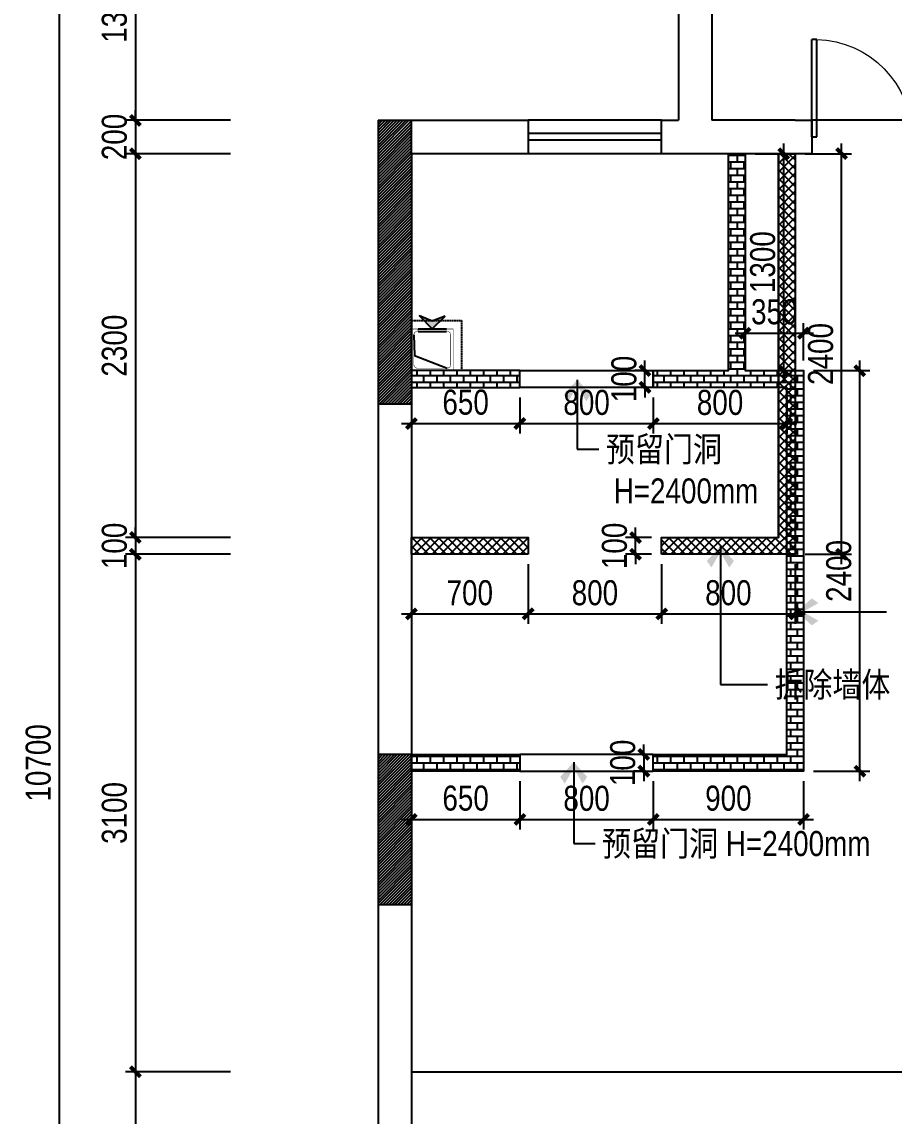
# Model space of a CAD drawing. Extents: x 160245 to 405305, y -111140 to 232735.
# Drawn here: x 332191 to 337419, y -757 to 5799 of the extents above; entities that cross this region are included whole.
import ezdxf

# ---------------------------------------------------------------- set-up
doc = ezdxf.new("R2010")
doc.units = 0
doc.header["$LTSCALE"] = 10
doc.header["$MEASUREMENT"] = 0
doc.linetypes.add('DASH', pattern=[0.35, 0.25, -0.1])
doc.linetypes.add('HIDDEN', pattern=[0.375, 0.25, -0.125])
doc.layers.get('Defpoints').update_dxf_attribs({"color": 229})
for name, color, linetype in [('Door 门', 107, 'Continuous'), ('P-N wall 新建隔墙2', 241, 'Continuous'), ('P-O wall 原始墙体', 245, 'Continuous'), ('P-O wall 拆除墙体', 245, 'Continuous'), ('P-o 原建筑尺寸', 8, 'Continuous'), ('P-Stair 楼梯（原建筑设备）', 159, 'Continuous'), ('屋面', 37, 'Continuous')]:
    doc.layers.add(name, color=color, linetype=linetype)
doc.styles.add('PDC DIM', font='PMingLiU-ExtB.ttf', dxfattribs={"width": 0.85})
doc.dimstyles.new('PDC-A2', dxfattribs={"dimscale": 0, "dimtxt": 2.5, "dimasz": 1, "dimexe": 1, "dimexo": 1, "dimgap": 0.7, "dimtad": 1, "dimdec": 0, "dimtxsty": 'PDC DIM', "dimblk": 'ARCHTICK', "dimcen": 1, "dimdle": 1, "dimclrd": 8, "dimclre": 8, "dimclrt": 9, "dimadec": 0, "dimazin": 0, "dimtfac": 1, "dimtdec": 0, "dimtix": 1, "dimtmove": 2, "dimatfit": 3, "dimldrblk": 'PDC A2 T R', "dimfxl": 10, "dimfxlon": 1, "dimarcsym": 0})
pattern_1 = [(45, (123409.743, 0), (-8.8388348, 8.8388348), [])]

# ---------------------------------------------------------------- blocks, each defined once
blk = doc.blocks.new('A$C7BB304D7')
blk.add_hatch(color=256).paths.add_polyline_path([(126.5, 77.4), (203.8, 0.2), (126.3, 31.7), (49.1, 0)])
at = {"linetype": 'DASH', "ltscale": 0.5}
for p, q in [((1.5, 330.2), (1.5, 30.2)), ((301.5, 330.2), (1.5, 330.2)), ((301.5, 30.2), (301.5, 330.2)), ((1.5, 30.2), (301.5, 30.2))]:
    blk.add_line(p, q, dxfattribs=at)
for p, q in [((41.5, 95.2), (211.5, 95.2)), ((41.5, 80.2), (211.5, 80.2))]:
    blk.add_line(p, q)
at = {"const_width": 3}
blk.add_lwpolyline([(1.5, 80.2), (1.5, 330.2), (251.5, 330.2), (251.5, 80.2), (211.5, 80.2), (211.5, 95.2), (216.5, 95.2, 0.414214), (236.5, 115.2), (236.5, 295.2, 0.414214), (216.5, 315.2), (36.5, 315.2, 0.414214), (16.5, 295.2), (16.5, 115.2, 0.414214), (36.5, 95.2), (41.5, 95.2), (41.5, 80.2)], format="xyb", close=True, dxfattribs=at)
blk.add_lwpolyline([(16.5, 115.2), (19.3, 239.2), (216.5, 315.2)])
blk.add_lwpolyline([(203.8, 2.9), (126.3, 34.4), (49.1, 2.7), (126.5, 80.2)], close=True)
blk = doc.blocks.new('$DorLib2D$00000002')
for p, q in [((-0.5, 0), (-0.5, 0.4875)), ((-0.475, 0.4875), (-0.5, 0.4875)), ((-0.475, 0), (-0.475, 0.4875)), ((0.475, 0), (0.475, 0.4875)), ((0.475, 0.4875), (0.5, 0.4875)), ((0.5, 0), (0.5, 0.4875)), ((-0.5, 0), (-0.475, 0)), ((0.5, 0), (0.475, 0))]:
    blk.add_line(p, q)
at = {"lineweight": 13}
for centre, start, end in [((-0.4875, 0), 0, 88.5307), ((0.4875, 0), 91.4693, 180)]:
    blk.add_arc(centre, 0.4875, start, end, dxfattribs=at)
blk = doc.blocks.new('_ArchTick')
at = {"color": 0, "linetype": 'ByBlock', "const_width": 0.4}
blk.add_lwpolyline([(-0.5, -0.5), (0.5, 0.5)], dxfattribs=at)
blk = doc.blocks.new('*D1824')
at = {"layer": 'Defpoints', "color": 0, "transparency": 16777216}
for p in [(333502, 6509.4), (332871.2, 5209.4), (333502, 5209.4)]:
    blk.add_point(p, dxfattribs=at)
at = {"layer": 'P-o 原建筑尺寸', "color": 8, "lineweight": -2, "transparency": 16777216}
for p, q in [((332871.2, 6569.4), (332871.2, 5149.4)), ((333442, 6509.4), (332811.2, 6509.4)), ((333442, 5209.4), (332811.2, 5209.4))]:
    blk.add_line(p, q, dxfattribs=at)
at = {"layer": 'P-o 原建筑尺寸', "color": 8, "lineweight": -2, "transparency": 16777216, "xscale": 60, "yscale": 60, "zscale": 60}
for p, rotation in [((332871.2, 6509.4), 90), ((332871.2, 5209.4), 270)]:
    blk.add_blockref('_ArchTick', p, dxfattribs=dict(at, rotation=rotation))
at = {"layer": 'P-o 原建筑尺寸', "color": 9, "transparency": 16777216, "insert": (332745.7, 5859.4), "char_height": 150, "attachment_point": 5, "rotation": 90, "style": 'PDC DIM'}
blk.add_mtext('1300', dxfattribs=at)
blk = doc.blocks.new('PDC A2 T R')
at = {"color": 0, "linetype": 'ByBlock'}
blk.add_line((0, 0), (-2, 0), dxfattribs=at)
for points in [[(-2.15, 0.89), (-1.49, 1.35), (-0.6, 0), (0, 0)], [(-2.15, -0.89), (-1.49, -1.35), (-0.6, 0), (0, 0)]]:
    blk.add_solid(points, dxfattribs=at)
blk = doc.blocks.new('*D1825')
at = {"layer": 'Defpoints', "color": 0, "transparency": 16777216}
for p in [(333502, 5009.4), (332871.2, 2709.4), (333502, 2709.4)]:
    blk.add_point(p, dxfattribs=at)
at = {"layer": 'P-o 原建筑尺寸', "color": 8, "lineweight": -2, "transparency": 16777216}
for p, q in [((332871.2, 5069.4), (332871.2, 2649.4)), ((333442, 5009.4), (332811.2, 5009.4)), ((333442, 2709.4), (332811.2, 2709.4))]:
    blk.add_line(p, q, dxfattribs=at)
at = {"layer": 'P-o 原建筑尺寸', "color": 8, "lineweight": -2, "transparency": 16777216, "xscale": 60, "yscale": 60, "zscale": 60}
for p, rotation in [((332871.2, 5009.4), 90), ((332871.2, 2709.4), 270)]:
    blk.add_blockref('_ArchTick', p, dxfattribs=dict(at, rotation=rotation))
at = {"layer": 'P-o 原建筑尺寸', "color": 9, "transparency": 16777216, "insert": (332745.7, 3859.4), "char_height": 150, "attachment_point": 5, "rotation": 90, "style": 'PDC DIM'}
blk.add_mtext('2300', dxfattribs=at)
blk = doc.blocks.new('*D1826')
at = {"layer": 'Defpoints', "color": 0, "transparency": 16777216}
for p in [(333502, 2709.4), (332871.2, 2609.4), (333502, 2609.4)]:
    blk.add_point(p, dxfattribs=at)
at = {"layer": 'P-o 原建筑尺寸', "color": 8, "lineweight": -2, "transparency": 16777216}
for p, q in [((332871.2, 2709.4), (332871.2, 2769.4)), ((333442, 2709.4), (332811.2, 2709.4)), ((332871.2, 2709.4), (332871.2, 2609.4)), ((333442, 2609.4), (332811.2, 2609.4)), ((332871.2, 2609.4), (332871.2, 2549.4))]:
    blk.add_line(p, q, dxfattribs=at)
at = {"layer": 'P-o 原建筑尺寸', "color": 8, "lineweight": -2, "transparency": 16777216, "xscale": 60, "yscale": 60, "zscale": 60}
for p, rotation in [((332871.2, 2709.4), 270), ((332871.2, 2609.4), 90)]:
    blk.add_blockref('_ArchTick', p, dxfattribs=dict(at, rotation=rotation))
at = {"layer": 'P-o 原建筑尺寸', "color": 9, "transparency": 16777216, "insert": (332745.7, 2659.4), "char_height": 150, "attachment_point": 5, "rotation": 90, "style": 'PDC DIM'}
blk.add_mtext('100', dxfattribs=at)
blk = doc.blocks.new('*D1827')
at = {"layer": 'Defpoints', "color": 0, "transparency": 16777216}
for p in [(333502, 2609.4), (332871.2, -490.6), (333502, -490.6)]:
    blk.add_point(p, dxfattribs=at)
at = {"layer": 'P-o 原建筑尺寸', "color": 8, "lineweight": -2, "transparency": 16777216}
for p, q in [((332871.2, 2669.4), (332871.2, -550.6)), ((333442, 2609.4), (332811.2, 2609.4)), ((333442, -490.6), (332811.2, -490.6))]:
    blk.add_line(p, q, dxfattribs=at)
at = {"layer": 'P-o 原建筑尺寸', "color": 8, "lineweight": -2, "transparency": 16777216, "xscale": 60, "yscale": 60, "zscale": 60}
for p, rotation in [((332871.2, 2609.4), 90), ((332871.2, -490.6), 270)]:
    blk.add_blockref('_ArchTick', p, dxfattribs=dict(at, rotation=rotation))
at = {"layer": 'P-o 原建筑尺寸', "color": 9, "transparency": 16777216, "insert": (332745.7, 1059.4), "char_height": 150, "attachment_point": 5, "rotation": 90, "style": 'PDC DIM'}
blk.add_mtext('3100', dxfattribs=at)
blk = doc.blocks.new('*D1828')
at = {"layer": 'Defpoints', "color": 0, "transparency": 16777216}
for p in [(333502, -490.6), (332871.2, -2990.6), (333502, -2990.6)]:
    blk.add_point(p, dxfattribs=at)
at = {"layer": 'P-o 原建筑尺寸', "color": 8, "lineweight": -2, "transparency": 16777216}
for p, q in [((332871.2, -430.6), (332871.2, -3050.6)), ((333442, -490.6), (332811.2, -490.6)), ((333442, -2990.6), (332811.2, -2990.6))]:
    blk.add_line(p, q, dxfattribs=at)
at = {"layer": 'P-o 原建筑尺寸', "color": 8, "lineweight": -2, "transparency": 16777216, "xscale": 60, "yscale": 60, "zscale": 60}
for p, rotation in [((332871.2, -490.6), 90), ((332871.2, -2990.6), 270)]:
    blk.add_blockref('_ArchTick', p, dxfattribs=dict(at, rotation=rotation))
at = {"layer": 'P-o 原建筑尺寸', "color": 9, "transparency": 16777216, "insert": (332744.2, -1740.6), "char_height": 150, "attachment_point": 5, "rotation": 90, "style": 'PDC DIM'}
blk.add_mtext('2500', dxfattribs=at)
blk = doc.blocks.new('*D1832')
at = {"layer": 'Defpoints', "color": 0, "transparency": 16777216}
for p in [(333502, 6709.4), (332414.7, -3990.6), (333502, -3990.6)]:
    blk.add_point(p, dxfattribs=at)
at = {"layer": 'P-o 原建筑尺寸', "color": 8, "lineweight": -2, "transparency": 16777216}
for p, q in [((332414.7, 6769.4), (332414.7, -4050.6)), ((333014.7, 6709.4), (332354.7, 6709.4)), ((333014.7, -3990.6), (332354.7, -3990.6))]:
    blk.add_line(p, q, dxfattribs=at)
at = {"layer": 'P-o 原建筑尺寸', "color": 8, "lineweight": -2, "transparency": 16777216, "xscale": 60, "yscale": 60, "zscale": 60}
for p, rotation in [((332414.7, 6709.4), 90), ((332414.7, -3990.6), 270)]:
    blk.add_blockref('_ArchTick', p, dxfattribs=dict(at, rotation=rotation))
at = {"layer": 'P-o 原建筑尺寸', "color": 9, "transparency": 16777216, "insert": (332289.2, 1359.4), "char_height": 150, "attachment_point": 5, "rotation": 90, "style": 'PDC DIM'}
blk.add_mtext('10700', dxfattribs=at)
blk = doc.blocks.new('*D1875')
at = {"layer": 'Defpoints', "color": 0, "transparency": 16777216}
for p in [(333502, 5209.4), (332871.2, 5009.4), (333502, 5009.4)]:
    blk.add_point(p, dxfattribs=at)
at = {"layer": 'P-o 原建筑尺寸', "color": 8, "lineweight": -2, "transparency": 16777216}
for p, q in [((332871.2, 5209.4), (332871.2, 5269.4)), ((333442, 5209.4), (332811.2, 5209.4)), ((332871.2, 5209.4), (332871.2, 5009.4)), ((333442, 5009.4), (332811.2, 5009.4)), ((332871.2, 5009.4), (332871.2, 4949.4))]:
    blk.add_line(p, q, dxfattribs=at)
at = {"layer": 'P-o 原建筑尺寸', "color": 8, "lineweight": -2, "transparency": 16777216, "xscale": 60, "yscale": 60, "zscale": 60}
for p, rotation in [((332871.2, 5209.4), 270), ((332871.2, 5009.4), 90)]:
    blk.add_blockref('_ArchTick', p, dxfattribs=dict(at, rotation=rotation))
at = {"layer": 'P-o 原建筑尺寸', "color": 9, "transparency": 16777216, "insert": (332745.7, 5109.4), "char_height": 150, "attachment_point": 5, "rotation": 90, "style": 'PDC DIM'}
blk.add_mtext('200', dxfattribs=at)
blk = doc.blocks.new('*D1967')
at = {"layer": 'Defpoints', "color": 0, "transparency": 16777216}
for p in [(334525.4, 2609.4), (335225.4, 2609.4), (335225.4, 2252.4)]:
    blk.add_point(p, dxfattribs=at)
at = {"layer": 'P-O wall 拆除墙体', "color": 8, "lineweight": -2, "transparency": 16777216}
for p, q in [((334525.4, 2549.4), (334525.4, 2192.4)), ((335225.4, 2549.4), (335225.4, 2192.4)), ((334465.4, 2252.4), (335285.4, 2252.4))]:
    blk.add_line(p, q, dxfattribs=at)
at = {"layer": 'P-O wall 拆除墙体', "color": 8, "lineweight": -2, "transparency": 16777216, "xscale": 60.00000000000001, "yscale": 60.00000000000001, "zscale": 60.00000000000001, "rotation": 180}
blk.add_blockref('_ArchTick', (334525.4, 2252.4), dxfattribs=at)
at = {"layer": 'P-O wall 拆除墙体', "color": 8, "lineweight": -2, "transparency": 16777216, "xscale": 60.00000000000001, "yscale": 60.00000000000001, "zscale": 60.00000000000001}
blk.add_blockref('_ArchTick', (335225.4, 2252.4), dxfattribs=at)
at = {"layer": 'P-O wall 拆除墙体', "color": 9, "transparency": 16777216, "insert": (334875.4, 2377.9), "char_height": 150, "attachment_point": 5, "style": 'PDC DIM'}
blk.add_mtext('700', dxfattribs=at)
blk = doc.blocks.new('*D1968')
at = {"layer": 'Defpoints', "color": 0, "transparency": 16777216}
for p in [(335225.4, 2609.4), (336025.4, 2609.4), (336025.4, 2252.4)]:
    blk.add_point(p, dxfattribs=at)
at = {"layer": 'P-O wall 拆除墙体', "color": 8, "lineweight": -2, "transparency": 16777216}
for p, q in [((335225.4, 2549.4), (335225.4, 2192.4)), ((336025.4, 2549.4), (336025.4, 2192.4)), ((335165.4, 2252.4), (336085.4, 2252.4))]:
    blk.add_line(p, q, dxfattribs=at)
at = {"layer": 'P-O wall 拆除墙体', "color": 8, "lineweight": -2, "transparency": 16777216, "xscale": 60.00000000000001, "yscale": 60.00000000000001, "zscale": 60.00000000000001, "rotation": 180}
blk.add_blockref('_ArchTick', (335225.4, 2252.4), dxfattribs=at)
at = {"layer": 'P-O wall 拆除墙体', "color": 8, "lineweight": -2, "transparency": 16777216, "xscale": 60.00000000000001, "yscale": 60.00000000000001, "zscale": 60.00000000000001}
blk.add_blockref('_ArchTick', (336025.4, 2252.4), dxfattribs=at)
at = {"layer": 'P-O wall 拆除墙体', "color": 9, "transparency": 16777216, "insert": (335625.4, 2377.9), "char_height": 150, "attachment_point": 5, "style": 'PDC DIM'}
blk.add_mtext('800', dxfattribs=at)
blk = doc.blocks.new('*D1969')
at = {"layer": 'Defpoints', "color": 0, "transparency": 16777216}
for p in [(336025.4, 2609.4), (336825.4, 2609.4), (336825.4, 2252.4)]:
    blk.add_point(p, dxfattribs=at)
at = {"layer": 'P-O wall 拆除墙体', "color": 8, "lineweight": -2, "transparency": 16777216}
for p, q in [((336025.4, 2549.4), (336025.4, 2192.4)), ((336825.4, 2549.4), (336825.4, 2192.4)), ((335965.4, 2252.4), (336885.4, 2252.4))]:
    blk.add_line(p, q, dxfattribs=at)
at = {"layer": 'P-O wall 拆除墙体', "color": 8, "lineweight": -2, "transparency": 16777216, "xscale": 60.00000000000001, "yscale": 60.00000000000001, "zscale": 60.00000000000001, "rotation": 180}
blk.add_blockref('_ArchTick', (336025.4, 2252.4), dxfattribs=at)
at = {"layer": 'P-O wall 拆除墙体', "color": 8, "lineweight": -2, "transparency": 16777216, "xscale": 60.00000000000001, "yscale": 60.00000000000001, "zscale": 60.00000000000001}
blk.add_blockref('_ArchTick', (336825.4, 2252.4), dxfattribs=at)
at = {"layer": 'P-O wall 拆除墙体', "color": 9, "transparency": 16777216, "insert": (336425.4, 2377.9), "char_height": 150, "attachment_point": 5, "style": 'PDC DIM'}
blk.add_mtext('800', dxfattribs=at)
blk = doc.blocks.new('*D1970')
at = {"layer": 'Defpoints', "color": 0, "transparency": 16777216}
for p in [(336825.4, 5009.4), (337104.1, 5009.4), (336825.4, 2609.4)]:
    blk.add_point(p, dxfattribs=at)
at = {"layer": 'P-O wall 拆除墙体', "color": 8, "lineweight": -2, "transparency": 16777216}
for p, q in [((337104.1, 2549.4), (337104.1, 5069.4)), ((336885.4, 5009.4), (337164.1, 5009.4)), ((336885.4, 2609.4), (337164.1, 2609.4))]:
    blk.add_line(p, q, dxfattribs=at)
at = {"layer": 'P-O wall 拆除墙体', "color": 8, "lineweight": -2, "transparency": 16777216, "xscale": 60.00000000000001, "yscale": 60.00000000000001, "zscale": 60.00000000000001}
for p, rotation in [((337104.1, 5009.4), 90), ((337104.1, 2609.4), 270)]:
    blk.add_blockref('_ArchTick', p, dxfattribs=dict(at, rotation=rotation))
at = {"layer": 'P-O wall 拆除墙体', "color": 9, "transparency": 16777216, "insert": (336978.6, 3809.4), "char_height": 150, "attachment_point": 5, "rotation": 90, "style": 'PDC DIM'}
blk.add_mtext('2400', dxfattribs=at)
blk = doc.blocks.new('*D1971')
at = {"layer": 'Defpoints', "color": 0, "transparency": 16777216}
for p in [(335868.4, 2709.4), (336025.4, 2709.4), (336025.4, 2609.4)]:
    blk.add_point(p, dxfattribs=at)
at = {"layer": 'P-O wall 拆除墙体', "color": 8, "lineweight": -2, "transparency": 16777216}
for p, q in [((335868.4, 2709.4), (335868.4, 2769.4)), ((335965.4, 2709.4), (335808.4, 2709.4)), ((335868.4, 2609.4), (335868.4, 2709.4)), ((335965.4, 2609.4), (335808.4, 2609.4)), ((335868.4, 2609.4), (335868.4, 2549.4))]:
    blk.add_line(p, q, dxfattribs=at)
at = {"layer": 'P-O wall 拆除墙体', "color": 8, "lineweight": -2, "transparency": 16777216, "xscale": 60.00000000000001, "yscale": 60.00000000000001, "zscale": 60.00000000000001}
for p, rotation in [((335868.4, 2709.4), 270), ((335868.4, 2609.4), 90)]:
    blk.add_blockref('_ArchTick', p, dxfattribs=dict(at, rotation=rotation))
at = {"layer": 'P-O wall 拆除墙体', "color": 9, "transparency": 16777216, "insert": (335742.9, 2659.4), "char_height": 150, "attachment_point": 5, "rotation": 90, "style": 'PDC DIM'}
blk.add_mtext('100', dxfattribs=at)
blk = doc.blocks.new('*D2053')
at = {"layer": 'Defpoints', "color": 0, "transparency": 16777216}
for p in [(334525.4, 1309.4), (335175.4, 1309.4), (335175.4, 1020.7)]:
    blk.add_point(p, dxfattribs=at)
at = {"layer": 'P-N wall 新建隔墙2', "color": 8, "lineweight": -2, "transparency": 16777216}
for p, q in [((334525.4, 1249.4), (334525.4, 960.7)), ((335175.4, 1249.4), (335175.4, 960.7)), ((334465.4, 1020.7), (335235.4, 1020.7))]:
    blk.add_line(p, q, dxfattribs=at)
at = {"layer": 'P-N wall 新建隔墙2', "color": 8, "lineweight": -2, "transparency": 16777216, "xscale": 60.00000000000001, "yscale": 60.00000000000001, "zscale": 60.00000000000001, "rotation": 180}
blk.add_blockref('_ArchTick', (334525.4, 1020.7), dxfattribs=at)
at = {"layer": 'P-N wall 新建隔墙2', "color": 8, "lineweight": -2, "transparency": 16777216, "xscale": 60.00000000000001, "yscale": 60.00000000000001, "zscale": 60.00000000000001}
blk.add_blockref('_ArchTick', (335175.4, 1020.7), dxfattribs=at)
at = {"layer": 'P-N wall 新建隔墙2', "color": 9, "transparency": 16777216, "insert": (334850.4, 1147.6), "char_height": 150, "attachment_point": 5, "style": 'PDC DIM'}
blk.add_mtext('650', dxfattribs=at)
blk = doc.blocks.new('*D2054')
at = {"layer": 'Defpoints', "color": 0, "transparency": 16777216}
for p in [(335175.4, 1309.4), (335975.4, 1309.4), (335975.4, 1020.7)]:
    blk.add_point(p, dxfattribs=at)
at = {"layer": 'P-N wall 新建隔墙2', "color": 8, "lineweight": -2, "transparency": 16777216}
for p, q in [((335175.4, 1249.4), (335175.4, 960.7)), ((335975.4, 1249.4), (335975.4, 960.7)), ((335115.4, 1020.7), (336035.4, 1020.7))]:
    blk.add_line(p, q, dxfattribs=at)
at = {"layer": 'P-N wall 新建隔墙2', "color": 8, "lineweight": -2, "transparency": 16777216, "xscale": 60.00000000000001, "yscale": 60.00000000000001, "zscale": 60.00000000000001, "rotation": 180}
blk.add_blockref('_ArchTick', (335175.4, 1020.7), dxfattribs=at)
at = {"layer": 'P-N wall 新建隔墙2', "color": 8, "lineweight": -2, "transparency": 16777216, "xscale": 60.00000000000001, "yscale": 60.00000000000001, "zscale": 60.00000000000001}
blk.add_blockref('_ArchTick', (335975.4, 1020.7), dxfattribs=at)
at = {"layer": 'P-N wall 新建隔墙2', "color": 9, "transparency": 16777216, "insert": (335575.4, 1146.2), "char_height": 150, "attachment_point": 5, "style": 'PDC DIM'}
blk.add_mtext('800', dxfattribs=at)
blk = doc.blocks.new('*D2055')
at = {"layer": 'Defpoints', "color": 0, "transparency": 16777216}
for p in [(335975.4, 1309.4), (336875.4, 1309.4), (336875.4, 1020.7)]:
    blk.add_point(p, dxfattribs=at)
at = {"layer": 'P-N wall 新建隔墙2', "color": 8, "lineweight": -2, "transparency": 16777216}
for p, q in [((335975.4, 1249.4), (335975.4, 960.7)), ((336875.4, 1249.4), (336875.4, 960.7)), ((335915.4, 1020.7), (336935.4, 1020.7))]:
    blk.add_line(p, q, dxfattribs=at)
at = {"layer": 'P-N wall 新建隔墙2', "color": 8, "lineweight": -2, "transparency": 16777216, "xscale": 60.00000000000001, "yscale": 60.00000000000001, "zscale": 60.00000000000001, "rotation": 180}
blk.add_blockref('_ArchTick', (335975.4, 1020.7), dxfattribs=at)
at = {"layer": 'P-N wall 新建隔墙2', "color": 8, "lineweight": -2, "transparency": 16777216, "xscale": 60.00000000000001, "yscale": 60.00000000000001, "zscale": 60.00000000000001}
blk.add_blockref('_ArchTick', (336875.4, 1020.7), dxfattribs=at)
at = {"layer": 'P-N wall 新建隔墙2', "color": 9, "transparency": 16777216, "insert": (336425.4, 1147.2), "char_height": 150, "attachment_point": 5, "style": 'PDC DIM'}
blk.add_mtext('900', dxfattribs=at)
blk = doc.blocks.new('*D2056')
at = {"layer": 'Defpoints', "color": 0, "transparency": 16777216}
for p in [(336875.4, 3709.4), (337213, 3709.4), (336875.4, 1309.4)]:
    blk.add_point(p, dxfattribs=at)
at = {"layer": 'P-N wall 新建隔墙2', "color": 8, "lineweight": -2, "transparency": 16777216}
for p, q in [((337213, 1249.4), (337213, 3769.4)), ((336935.4, 3709.4), (337273, 3709.4)), ((336935.4, 1309.4), (337273, 1309.4))]:
    blk.add_line(p, q, dxfattribs=at)
at = {"layer": 'P-N wall 新建隔墙2', "color": 8, "lineweight": -2, "transparency": 16777216, "xscale": 60.00000000000001, "yscale": 60.00000000000001, "zscale": 60.00000000000001}
for p, rotation in [((337213, 3709.4), 90), ((337213, 1309.4), 270)]:
    blk.add_blockref('_ArchTick', p, dxfattribs=dict(at, rotation=rotation))
at = {"layer": 'P-N wall 新建隔墙2', "color": 9, "transparency": 16777216, "insert": (337087.5, 2509.4), "char_height": 150, "attachment_point": 5, "rotation": 90, "style": 'PDC DIM'}
blk.add_mtext('2400', dxfattribs=at)
blk = doc.blocks.new('*D2057')
at = {"layer": 'Defpoints', "color": 0, "transparency": 16777216}
for p in [(335975.4, 1409.4), (335918.1, 1309.4), (335975.4, 1309.4)]:
    blk.add_point(p, dxfattribs=at)
at = {"layer": 'P-N wall 新建隔墙2', "color": 8, "lineweight": -2, "transparency": 16777216}
for p, q in [((335918.1, 1409.4), (335918.1, 1469.4)), ((335918.1, 1409.4), (335858.1, 1409.4)), ((335918.1, 1409.4), (335918.1, 1309.4)), ((335918.1, 1309.4), (335858.1, 1309.4)), ((335918.1, 1309.4), (335918.1, 1249.4))]:
    blk.add_line(p, q, dxfattribs=at)
at = {"layer": 'P-N wall 新建隔墙2', "color": 8, "lineweight": -2, "transparency": 16777216, "xscale": 60.00000000000001, "yscale": 60.00000000000001, "zscale": 60.00000000000001}
for p, rotation in [((335918.1, 1409.4), 270), ((335918.1, 1309.4), 90)]:
    blk.add_blockref('_ArchTick', p, dxfattribs=dict(at, rotation=rotation))
at = {"layer": 'P-N wall 新建隔墙2', "color": 9, "transparency": 16777216, "insert": (335792.6, 1359.4), "char_height": 150, "attachment_point": 5, "rotation": 90, "style": 'PDC DIM'}
blk.add_mtext('100', dxfattribs=at)
blk = doc.blocks.new('*D2058')
at = {"layer": 'Defpoints', "color": 0, "transparency": 16777216}
for p in [(334525.4, 3609.4), (335175.4, 3609.4), (335175.4, 3392.7)]:
    blk.add_point(p, dxfattribs=at)
at = {"layer": 'P-N wall 新建隔墙2', "color": 8, "lineweight": -2, "transparency": 16777216}
for p, q in [((334525.4, 3549.4), (334525.4, 3332.7)), ((335175.4, 3549.4), (335175.4, 3332.7)), ((334465.4, 3392.7), (335235.4, 3392.7))]:
    blk.add_line(p, q, dxfattribs=at)
at = {"layer": 'P-N wall 新建隔墙2', "color": 8, "lineweight": -2, "transparency": 16777216, "xscale": 60.00000000000001, "yscale": 60.00000000000001, "zscale": 60.00000000000001, "rotation": 180}
blk.add_blockref('_ArchTick', (334525.4, 3392.7), dxfattribs=at)
at = {"layer": 'P-N wall 新建隔墙2', "color": 8, "lineweight": -2, "transparency": 16777216, "xscale": 60.00000000000001, "yscale": 60.00000000000001, "zscale": 60.00000000000001}
blk.add_blockref('_ArchTick', (335175.4, 3392.7), dxfattribs=at)
at = {"layer": 'P-N wall 新建隔墙2', "color": 9, "transparency": 16777216, "insert": (334850.4, 3519.6), "char_height": 150, "attachment_point": 5, "style": 'PDC DIM'}
blk.add_mtext('650', dxfattribs=at)
blk = doc.blocks.new('*D2059')
at = {"layer": 'Defpoints', "color": 0, "transparency": 16777216}
for p in [(335175.4, 3609.4), (335975.4, 3609.4), (335975.4, 3392.7)]:
    blk.add_point(p, dxfattribs=at)
at = {"layer": 'P-N wall 新建隔墙2', "color": 8, "lineweight": -2, "transparency": 16777216}
for p, q in [((335175.4, 3549.4), (335175.4, 3332.7)), ((335975.4, 3549.4), (335975.4, 3332.7)), ((335115.4, 3392.7), (336035.4, 3392.7))]:
    blk.add_line(p, q, dxfattribs=at)
at = {"layer": 'P-N wall 新建隔墙2', "color": 8, "lineweight": -2, "transparency": 16777216, "xscale": 60.00000000000001, "yscale": 60.00000000000001, "zscale": 60.00000000000001, "rotation": 180}
blk.add_blockref('_ArchTick', (335175.4, 3392.7), dxfattribs=at)
at = {"layer": 'P-N wall 新建隔墙2', "color": 8, "lineweight": -2, "transparency": 16777216, "xscale": 60.00000000000001, "yscale": 60.00000000000001, "zscale": 60.00000000000001}
blk.add_blockref('_ArchTick', (335975.4, 3392.7), dxfattribs=at)
at = {"layer": 'P-N wall 新建隔墙2', "color": 9, "transparency": 16777216, "insert": (335575.4, 3518.2), "char_height": 150, "attachment_point": 5, "style": 'PDC DIM'}
blk.add_mtext('800', dxfattribs=at)
blk = doc.blocks.new('*D2060')
at = {"layer": 'Defpoints', "color": 0, "transparency": 16777216}
for p in [(335975.4, 3609.4), (336775.4, 3609.4), (336775.4, 3392.7)]:
    blk.add_point(p, dxfattribs=at)
at = {"layer": 'P-N wall 新建隔墙2', "color": 8, "lineweight": -2, "transparency": 16777216}
for p, q in [((335975.4, 3549.4), (335975.4, 3332.7)), ((336775.4, 3549.4), (336775.4, 3332.7)), ((335915.4, 3392.7), (336835.4, 3392.7))]:
    blk.add_line(p, q, dxfattribs=at)
at = {"layer": 'P-N wall 新建隔墙2', "color": 8, "lineweight": -2, "transparency": 16777216, "xscale": 60.00000000000001, "yscale": 60.00000000000001, "zscale": 60.00000000000001, "rotation": 180}
blk.add_blockref('_ArchTick', (335975.4, 3392.7), dxfattribs=at)
at = {"layer": 'P-N wall 新建隔墙2', "color": 8, "lineweight": -2, "transparency": 16777216, "xscale": 60.00000000000001, "yscale": 60.00000000000001, "zscale": 60.00000000000001}
blk.add_blockref('_ArchTick', (336775.4, 3392.7), dxfattribs=at)
at = {"layer": 'P-N wall 新建隔墙2', "color": 9, "transparency": 16777216, "insert": (336375.4, 3518.2), "char_height": 150, "attachment_point": 5, "style": 'PDC DIM'}
blk.add_mtext('800', dxfattribs=at)
blk = doc.blocks.new('*D2061')
at = {"layer": 'Defpoints', "color": 0, "transparency": 16777216}
for p in [(335925.4, 3709.4), (335975.4, 3709.4), (335975.4, 3609.4)]:
    blk.add_point(p, dxfattribs=at)
at = {"layer": 'P-N wall 新建隔墙2', "color": 8, "lineweight": -2, "transparency": 16777216}
for p, q in [((335925.4, 3709.4), (335925.4, 3769.4)), ((335925.4, 3709.4), (335865.4, 3709.4)), ((335925.4, 3609.4), (335925.4, 3709.4)), ((335925.4, 3609.4), (335865.4, 3609.4)), ((335925.4, 3609.4), (335925.4, 3549.4))]:
    blk.add_line(p, q, dxfattribs=at)
at = {"layer": 'P-N wall 新建隔墙2', "color": 8, "lineweight": -2, "transparency": 16777216, "xscale": 60.00000000000001, "yscale": 60.00000000000001, "zscale": 60.00000000000001}
for p, rotation in [((335925.4, 3709.4), 270), ((335925.4, 3609.4), 90)]:
    blk.add_blockref('_ArchTick', p, dxfattribs=dict(at, rotation=rotation))
at = {"layer": 'P-N wall 新建隔墙2', "color": 9, "transparency": 16777216, "insert": (335799.9, 3659.4), "char_height": 150, "attachment_point": 5, "rotation": 90, "style": 'PDC DIM'}
blk.add_mtext('100', dxfattribs=at)
blk = doc.blocks.new('*D2062')
at = {"layer": 'Defpoints', "color": 0, "transparency": 16777216}
for p in [(336875.4, 3934.2), (336525.4, 3709.4), (336875.4, 3709.4)]:
    blk.add_point(p, dxfattribs=at)
at = {"layer": 'P-N wall 新建隔墙2', "color": 8, "lineweight": -2, "transparency": 16777216}
for p, q in [((336465.4, 3934.2), (336935.4, 3934.2)), ((336525.4, 3769.4), (336525.4, 3994.2)), ((336875.4, 3769.4), (336875.4, 3994.2))]:
    blk.add_line(p, q, dxfattribs=at)
at = {"layer": 'P-N wall 新建隔墙2', "color": 8, "lineweight": -2, "transparency": 16777216, "xscale": 60.00000000000001, "yscale": 60.00000000000001, "zscale": 60.00000000000001, "rotation": 180}
blk.add_blockref('_ArchTick', (336525.4, 3934.2), dxfattribs=at)
at = {"layer": 'P-N wall 新建隔墙2', "color": 8, "lineweight": -2, "transparency": 16777216, "xscale": 60.00000000000001, "yscale": 60.00000000000001, "zscale": 60.00000000000001}
blk.add_blockref('_ArchTick', (336875.4, 3934.2), dxfattribs=at)
at = {"layer": 'P-N wall 新建隔墙2', "color": 9, "transparency": 16777216, "insert": (336700.4, 4061.2), "char_height": 150, "attachment_point": 5, "style": 'PDC DIM'}
blk.add_mtext('350', dxfattribs=at)
blk = doc.blocks.new('*D2063')
at = {"layer": 'Defpoints', "color": 0, "transparency": 16777216}
for p in [(336525.4, 5009.4), (336757.1, 5009.4), (336525.4, 3709.4)]:
    blk.add_point(p, dxfattribs=at)
at = {"layer": 'P-N wall 新建隔墙2', "color": 8, "lineweight": -2, "transparency": 16777216}
for p, q in [((336757.1, 3649.4), (336757.1, 5069.4)), ((336585.4, 5009.4), (336817.1, 5009.4)), ((336585.4, 3709.4), (336817.1, 3709.4))]:
    blk.add_line(p, q, dxfattribs=at)
at = {"layer": 'P-N wall 新建隔墙2', "color": 8, "lineweight": -2, "transparency": 16777216, "xscale": 60.00000000000001, "yscale": 60.00000000000001, "zscale": 60.00000000000001}
for p, rotation in [((336757.1, 5009.4), 90), ((336757.1, 3709.4), 270)]:
    blk.add_blockref('_ArchTick', p, dxfattribs=dict(at, rotation=rotation))
at = {"layer": 'P-N wall 新建隔墙2', "color": 9, "transparency": 16777216, "insert": (336631.6, 4359.4), "char_height": 150, "attachment_point": 5, "rotation": 90, "style": 'PDC DIM'}
blk.add_mtext('1300', dxfattribs=at)

msp = doc.modelspace()

# ---------------------------------------------------------------- hatches: boundary and pattern name
at = {"layer": 'P-N wall 新建隔墙2'}
h = msp.add_hatch(dxfattribs=at)
h.set_pattern_fill('AR-B816', color=250, scale=5)
h.paths.add_polyline_path([(336525.4, 5009.4), (336525.4, 3709.4), (336875.4, 3709.4), (336875.4, 1309.4), (335975.4, 1309.4), (335975.4, 1409.4), (336775.4, 1409.4), (336775.4, 3609.4), (335975.4, 3609.4), (335975.4, 3709.4), (336425.4, 3709.4), (336425.4, 5009.4)])
h = msp.add_hatch(dxfattribs=at)
h.set_pattern_fill('AR-B816', color=250, scale=5)
h.paths.add_polyline_path([(334525.4, 3609.4), (335175.4, 3609.4), (335175.4, 3709.4), (334525.4, 3709.4)])
h = msp.add_hatch(dxfattribs=at)
h.set_pattern_fill('AR-B816', color=250, scale=5)
h.paths.add_polyline_path([(335175.4, 1309.4), (334525.4, 1309.4), (334525.4, 1409.4), (335175.4, 1409.4)])
at = {"layer": 'P-O wall 原始墙体'}
h = msp.add_hatch(dxfattribs=at)
h.set_pattern_fill('ANSI31', color=256, scale=100, style=0)
h.set_pattern_definition(pattern_1)
h.paths.add_polyline_path([(334525.4, 5009.4), (334525.4, 5209.4), (334325.4, 5209.4), (334325.4, 3509.4), (334525.4, 3509.4)])
h = msp.add_hatch(dxfattribs=at)
h.set_pattern_fill('ANSI31', color=256, scale=100, style=0)
h.set_pattern_definition(pattern_1)
h.paths.add_polyline_path([(334525.4, 1409.4), (334325.4, 1409.4), (334325.4, 509.4), (334525.4, 509.4)])
at = {"layer": 'P-O wall 拆除墙体'}
h = msp.add_hatch(dxfattribs=at)
h.set_pattern_fill('ANSI37', color=250, scale=300)
h.paths.add_polyline_path([(336025.4, 2609.4), (336025.4, 2709.4), (336725.4, 2709.4), (336725.4, 5009.4), (336825.4, 5009.4), (336825.4, 2609.4)])
h = msp.add_hatch(dxfattribs=at)
h.set_pattern_fill('ANSI37', color=250, scale=300)
h.paths.add_polyline_path([(335225.4, 2609.4), (334525.4, 2609.4), (334525.4, 2709.4), (335225.4, 2709.4)])

# ---------------------------------------------------------------- linework, layer by layer
at = {"layer": 'Door 门'}
for p, q in [((336025.4, 5209.4), (335225.4, 5209.4)), ((338125.4, 5209.4), (336925.4, 5209.4)), ((336025.4, 5129.4), (335225.4, 5129.4)), ((336025.4, 5089.4), (335225.4, 5089.4)), ((336025.4, 5009.4), (335225.4, 5009.4))]:
    msp.add_line(p, q, dxfattribs=at)
at = {"layer": 'P-N wall 新建隔墙2'}
msp.add_lwpolyline([(336525.4, 5009.4), (336525.4, 3709.4), (336875.4, 3709.4), (336875.4, 1309.4), (335975.4, 1309.4), (335975.4, 1409.4), (336775.4, 1409.4), (336775.4, 3609.4), (335975.4, 3609.4), (335975.4, 3709.4), (336425.4, 3709.4), (336425.4, 5009.4), (336525.4, 5009.4)], dxfattribs=at)
for points in [[(334525.4, 3609.4), (335175.4, 3609.4), (335175.4, 3709.4), (334525.4, 3709.4)], [(335175.4, 1309.4), (334525.4, 1309.4), (334525.4, 1409.4), (335175.4, 1409.4)]]:
    msp.add_lwpolyline(points, close=True, dxfattribs=at)
at = {"layer": 'P-N wall 新建隔墙2', "linetype": 'DASH'}
for points in [[(335975.4, 3609.4), (335175.4, 3609.4), (335175.4, 3709.4), (335975.4, 3709.4)], [(335175.4, 1309.4), (335975.4, 1309.4), (335975.4, 1409.4), (335175.4, 1409.4)]]:
    msp.add_lwpolyline(points, close=True, dxfattribs=at)
at = {"layer": 'P-O wall 原始墙体'}
for p, q in [((336125.4, 6709.4), (336125.4, 5209.4)), ((336325.4, 6509.4), (336325.4, 5209.4)), ((334325.4, 5209.4), (334325.4, 2709.4)), ((334325.4, 5209.4), (335225.4, 5209.4)), ((334525.4, 5009.4), (334525.4, 5209.4)), ((335225.4, 5209.4), (335225.4, 5009.4)), ((336025.4, 5009.4), (336025.4, 5209.4)), ((336025.4, 5209.4), (336125.4, 5209.4)), ((336825.4, 5209.4), (336325.4, 5209.4)), ((336825.4, 5209.4), (336925.4, 5209.4)), ((336925.4, 5209.4), (336925.4, 5009.4)), ((334525.4, 5009.4), (334525.4, 2709.4)), ((335225.4, 5009.4), (334525.4, 5009.4)), ((336225.4, 5009.4), (336025.4, 5009.4)), ((336925.4, 5009.4), (336225.4, 5009.4)), ((336925.4, 5009.4), (336825.4, 5009.4)), ((334525.4, 3509.4), (334325.4, 3509.4)), ((334325.4, 2709.4), (334325.4, -2290.6)), ((334525.4, 2709.4), (334525.4, -2290.6)), ((334525.4, 1409.4), (334325.4, 1409.4)), ((334525.4, 509.4), (334325.4, 509.4))]:
    msp.add_line(p, q, dxfattribs=at)
at = {"layer": 'P-O wall 拆除墙体'}
for p, q in [((336725.4, 5009.4), (336725.4, 2709.4)), ((336825.4, 5009.4), (336825.4, 2609.4)), ((334525.4, 2709.4), (335225.4, 2709.4)), ((335225.4, 2709.4), (335225.4, 2609.4)), ((336025.4, 2609.4), (336025.4, 2709.4)), ((336025.4, 2709.4), (336725.4, 2709.4)), ((335225.4, 2609.4), (334525.4, 2609.4)), ((336825.4, 2609.4), (336025.4, 2609.4))]:
    msp.add_line(p, q, dxfattribs=at)
msp.add_lwpolyline([(336025.4, 2609.4), (336025.4, 2709.4), (336725.4, 2709.4), (336725.4, 5009.4), (336825.4, 5009.4), (336825.4, 2609.4), (336025.4, 2609.4)], dxfattribs=at)
msp.add_lwpolyline([(335225.4, 2609.4), (334525.4, 2609.4), (334525.4, 2709.4), (335225.4, 2709.4)], close=True, dxfattribs=at)
at = {"layer": 'P-Stair 楼梯（原建筑设备）', "linetype": 'HIDDEN'}
msp.add_lwpolyline([(334525.4, -490.6), (338425.4, -490.6), (338425.4, 509.4), (339525.4, 509.4)], dxfattribs=at)

# ---------------------------------------------------------------- block references
at = {"layer": 'Door 门', "extrusion": (0, 0, -1), "xscale": 1200, "yscale": 1200, "zscale": -1200}
msp.add_blockref('$DorLib2D$00000002', (-337525.4, 5109.4), dxfattribs=at)
at = {"layer": '屋面', "linetype": 'ByBlock', "extrusion": (0, 0, -1), "zscale": -1, "rotation": 180}
msp.add_blockref('A$C7BB304D7', (-334523.9, 4039.6), dxfattribs=at)

# ---------------------------------------------------------------- texts
at = {"layer": 'P-N wall 新建隔墙2', "color": 9, "char_height": 150, "attachment_point": 1, "style": 'PDC DIM'}
for s, insert in [('{\\fPMingLiU|b0|i0|c136|p18;预留门洞\\fPMingLiU|b0|i0|c134|p18;\\P\\fPMingLiU|b0|i0|c136|p18; \\fPMingLiU-ExtB|b0|i0|c136|p18;H=2}4{\\fPMingLiU-ExtB|b0|i0|c136|p18;00mm}', (335691.6, 3313.9)), ('{\\fPMingLiU|b0|i0|c136|p18;预留门洞 \\fPMingLiU-ExtB|b0|i0|c136|p18;H=2}4{\\fPMingLiU-ExtB|b0|i0|c136|p18;00mm}', (335668.1, 951.2))]:
    msp.add_mtext(s, dxfattribs=dict(at, insert=insert))
at = {"layer": 'P-O wall 拆除墙体', "color": 9, "insert": (336701.2, 1903.5), "char_height": 150, "attachment_point": 1, "style": 'PDC DIM'}
msp.add_mtext('拆除墙体', dxfattribs=at)

# ---------------------------------------------------------------- dimensions: what is measured, and where the dimension line sits
at = {"layer": 'P-N wall 新建隔墙2'}
for base, p1, p2, picture, middle in [((336757.1, 5009.4), (336525.4, 3709.4), (336525.4, 5009.4), '*D2063', (336631.6, 4359.4)), ((335925.4, 3709.4), (335975.4, 3609.4), (335975.4, 3709.4), '*D2061', (335799.9, 3659.4)), ((337213, 3709.4), (336875.4, 1309.4), (336875.4, 3709.4), '*D2056', (337087.5, 2509.4)), ((335918.1, 1309.4), (335975.4, 1409.4), (335975.4, 1309.4), '*D2057', (335792.6, 1359.4))]:
    dim = msp.add_linear_dim(base=base, p1=p1, p2=p2, angle=90, dimstyle='PDC-A2', override={"dimscale": 60}, dxfattribs=at)
    dim.commit()
    dim.dimension.update_dxf_attribs({"geometry": picture, "text_midpoint": middle})
for base, p1, p2, picture, middle in [((336875.4, 3934.2), (336525.4, 3709.4), (336875.4, 3709.4), '*D2062', (336700.4, 4061.2)), ((335175.4, 3392.7), (334525.4, 3609.4), (335175.4, 3609.4), '*D2058', (334850.4, 3519.6)), ((335975.4, 3392.7), (335175.4, 3609.4), (335975.4, 3609.4), '*D2059', (335575.4, 3518.2)), ((336775.4, 3392.7), (335975.4, 3609.4), (336775.4, 3609.4), '*D2060', (336375.4, 3518.2)), ((335175.4, 1020.7), (334525.4, 1309.4), (335175.4, 1309.4), '*D2053', (334850.4, 1147.6)), ((335975.4, 1020.7), (335175.4, 1309.4), (335975.4, 1309.4), '*D2054', (335575.4, 1146.2)), ((336875.4, 1020.7), (335975.4, 1309.4), (336875.4, 1309.4), '*D2055', (336425.4, 1147.2))]:
    dim = msp.add_linear_dim(base=base, p1=p1, p2=p2, dimstyle='PDC-A2', override={"dimscale": 60}, dxfattribs=at)
    dim.commit()
    dim.dimension.update_dxf_attribs({"geometry": picture, "text_midpoint": middle})
at = {"layer": 'P-O wall 拆除墙体'}
for base, p1, p2, picture, middle in [((337104.1, 5009.4), (336825.4, 2609.4), (336825.4, 5009.4), '*D1970', (336978.6, 3809.4)), ((335868.4, 2709.4), (336025.4, 2609.4), (336025.4, 2709.4), '*D1971', (335742.9, 2659.4))]:
    dim = msp.add_linear_dim(base=base, p1=p1, p2=p2, angle=90, dimstyle='PDC-A2', override={"dimscale": 60}, dxfattribs=at)
    dim.commit()
    dim.dimension.update_dxf_attribs({"geometry": picture, "text_midpoint": middle})
for base, p1, p2, picture, middle in [((335225.4, 2252.4), (334525.4, 2609.4), (335225.4, 2609.4), '*D1967', (334875.4, 2377.9)), ((336025.4, 2252.4), (335225.4, 2609.4), (336025.4, 2609.4), '*D1968', (335625.4, 2377.9)), ((336825.4, 2252.4), (336025.4, 2609.4), (336825.4, 2609.4), '*D1969', (336425.4, 2377.9))]:
    dim = msp.add_linear_dim(base=base, p1=p1, p2=p2, dimstyle='PDC-A2', override={"dimscale": 60}, dxfattribs=at)
    dim.commit()
    dim.dimension.update_dxf_attribs({"geometry": picture, "text_midpoint": middle})
at = {"layer": 'P-o 原建筑尺寸'}
for base, p1, p2, picture, middle in [((332414.7, -3990.6), (333502, 6709.4), (333502, -3990.6), '*D1832', (332289.2, 1359.4)), ((332871.2, 5209.4), (333502, 6509.4), (333502, 5209.4), '*D1824', (332745.7, 5859.4)), ((332871.2, 5009.4), (333502, 5209.4), (333502, 5009.4), '*D1875', (332745.7, 5109.4)), ((332871.2, 2709.4), (333502, 5009.4), (333502, 2709.4), '*D1825', (332745.7, 3859.4)), ((332871.2, 2609.4), (333502, 2709.4), (333502, 2609.4), '*D1826', (332745.7, 2659.4)), ((332871.2, -490.6), (333502, 2609.4), (333502, -490.6), '*D1827', (332745.7, 1059.4)), ((332871.2, -2990.6), (333502, -490.6), (333502, -2990.6), '*D1828', (332744.2, -1740.6))]:
    dim = msp.add_linear_dim(base=base, p1=p1, p2=p2, angle=90, dimstyle='PDC-A2', override={"dimscale": 60}, dxfattribs=at)
    dim.commit()
    dim.dimension.update_dxf_attribs({"geometry": picture, "text_midpoint": middle})

# ---------------------------------------------------------------- leaders
at = {"layer": 'P-N wall 新建隔墙2', "annotation_type": 0, "has_hookline": 1, "hookline_direction": 0}
for points, text_width in [([(335519.9, 3655), (335519.9, 3238.9), (335649.6, 3238.9)], 977.7), ([(336836, 2264.2), (337372.2, 2264.2)], 1077), ([(335498.1, 1364.5), (335498.1, 876.2), (335626.1, 876.2)], 1698.5)]:
    msp.add_leader(points, dimstyle='PDC-A2', override={"dimscale": 60, "dimtad": 0}, dxfattribs=dict(at, text_width=text_width))
at = {"layer": 'P-O wall 拆除墙体', "annotation_type": 0, "has_hookline": 1, "hookline_direction": 0, "text_width": 714.4}
msp.add_leader([(336377.2, 2658.8), (336377.2, 1828.5), (336659.2, 1828.5)], dimstyle='PDC-A2', override={"dimscale": 60, "dimtad": 0}, dxfattribs=at)

doc.saveas('drawing.dxf')
